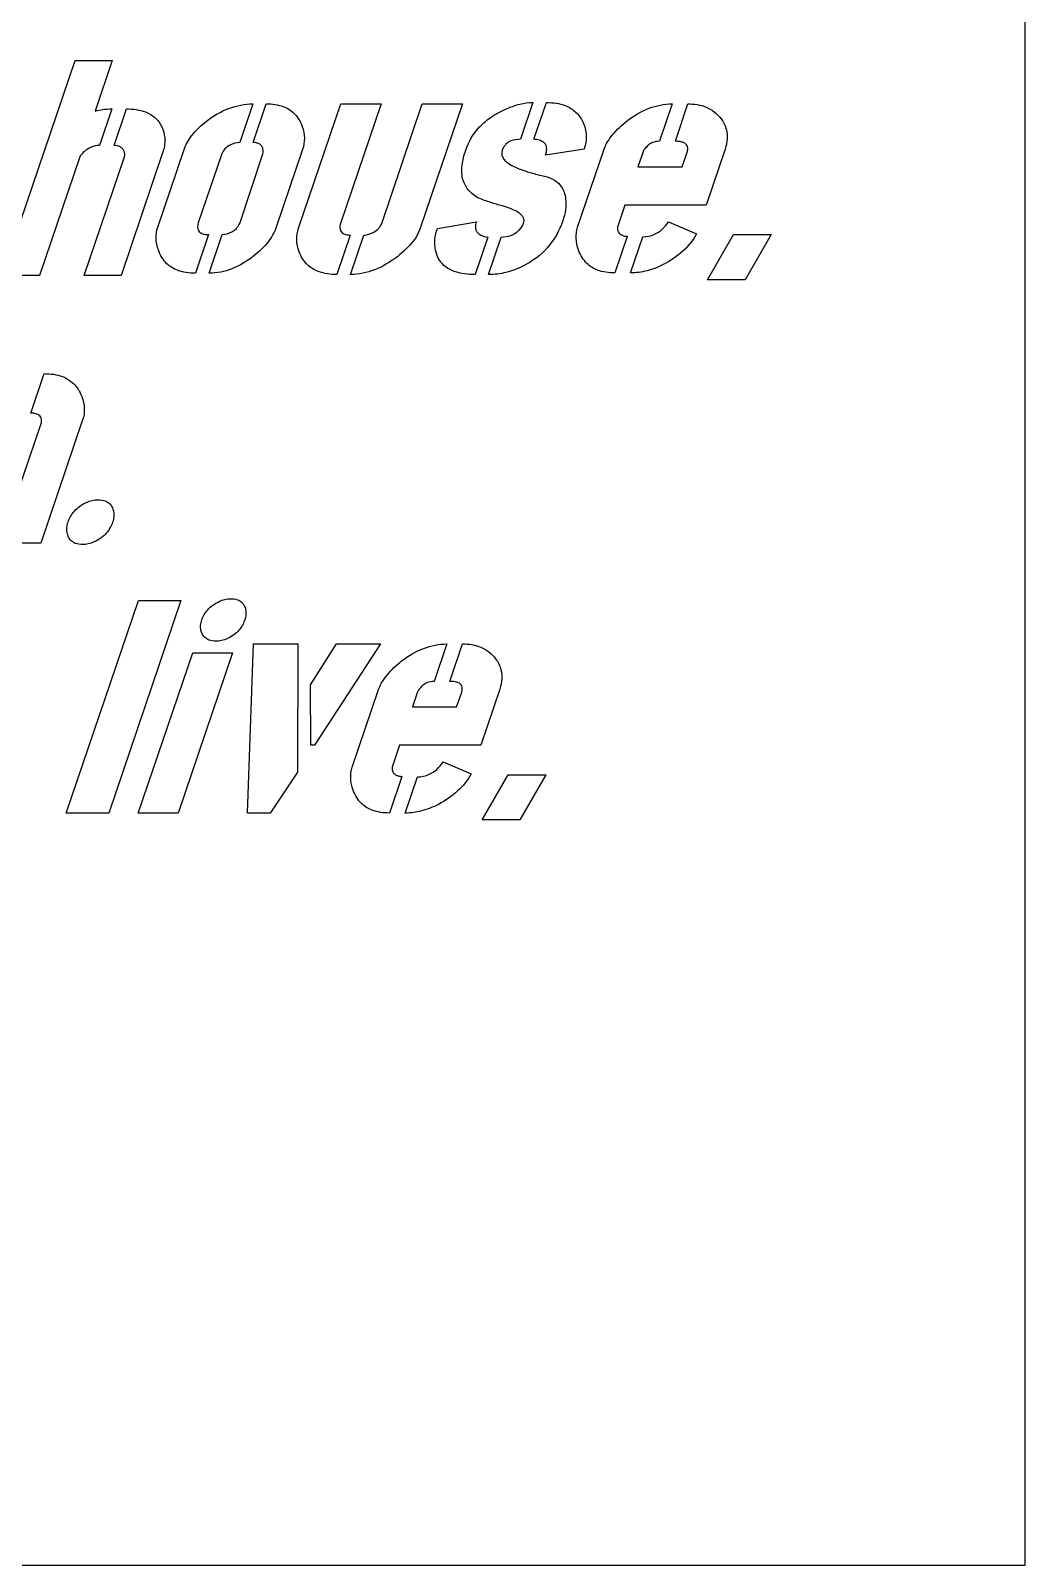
# Model space of a CAD drawing. Header units: inches. Extents: x 3.1 to 35.1, y -33.5 to 2.5.
# Drawn here: x 29.13 to 35.12, y -33.51 to -24.27 of the extents above; entities that cross this region are included whole.
import ezdxf

# ---------------------------------------------------------------- set-up
doc = ezdxf.new("R2010")
doc.units = ezdxf.units.IN
doc.header["$MEASUREMENT"] = 0

msp = doc.modelspace()

# ---------------------------------------------------------------- linework, layer by layer
for p, q in [((29.6174, -24.7441), (29.5427, -24.9643)), ((29.6307, -24.9643), (29.7055, -24.7441)), ((30.4672, -24.7135), (30.3885, -24.9456)), ((30.4685, -24.9456), (30.5472, -24.7135)), ((32.1521, -24.7055), (32.0774, -24.9269)), ((32.1574, -24.9269), (32.2348, -24.7055)), ((32.9899, -24.7135), (32.9138, -24.9389)), ((33.0099, -24.9389), (33.0859, -24.7135)), ((29.8936, -25.4552), (30.0523, -24.9883)), ((30.2791, -25.0136), (30.1377, -25.4298)), ((30.3872, -25.4338), (30.5272, -25.0136)), ((30.766, -24.9883), (30.6073, -25.4552)), ((32.4603, -24.9856), (32.2281, -25.023)), ((32.4216, -25.4552), (32.5803, -24.9869)), ((31.5771, -25.4632), (31.8119, -25.4232)), ((32.9685, -25.4232), (33.138, -25.4952)), ((30.1991, -25.5005), (30.1203, -25.7327)), ((30.2031, -25.7327), (30.2818, -25.5005)), ((31.0528, -25.5032), (30.9715, -25.7407)), ((31.0542, -25.7407), (31.1342, -25.5032)), ((31.8813, -25.5152), (31.8039, -25.7407)), ((31.8853, -25.7407), (31.9613, -25.5152)), ((32.7204, -25.5112), (32.6457, -25.7313)), ((32.7404, -25.7313), (32.8138, -25.5139)), ((29.1298, -26.5746), (29.2112, -26.3371)), ((31.6332, -27.9635), (31.5571, -28.1889)), ((31.6532, -28.1889), (31.7292, -27.9635)), ((31.0648, -28.7052), (31.2236, -28.2369)), ((31.6118, -28.6732), (31.7812, -28.7452)), ((31.3637, -28.7612), (31.289, -28.9813)), ((31.3837, -28.9813), (31.4571, -28.7639))]:
    msp.add_line(p, q)
for points in [[(35.1164, 2.4917), (3.1164, 2.4917), (3.1164, -33.5083), (35.1164, -33.5083)], [(33.3607, -25.5005), (33.5875, -25.5005), (33.4301, -25.7727), (33.2033, -25.7727)], [(29.7775, -27.7033), (30.0336, -27.7033), (29.6001, -28.9813), (29.3426, -28.9813)], [(30.7367, -27.9635), (30.7353, -28.7345), (30.5713, -28.9813), (30.4352, -28.9813), (30.4712, -27.9635)], [(30.9701, -27.9635), (31.2356, -27.9635), (30.8381, -28.5731), (30.8154, -28.5731), (30.8127, -28.2089)], [(30.1043, -28.0182), (30.3431, -28.0182), (30.0163, -28.9813), (29.7762, -28.9813)], [(32.004, -28.7505), (32.2308, -28.7505), (32.0734, -29.0227), (31.8466, -29.0227)]]:
    msp.add_lwpolyline(points, close=True)
for points in [[(29.4253, -25.0323), (29.1825, -25.746), (28.9584, -25.746), (29.3973, -24.4533), (29.6201, -24.4533), (29.5174, -24.7575)], [(30.742, -25.4619), (30.9955, -24.7135), (31.2383, -24.7135), (30.9941, -25.4338)], [(31.2423, -25.4338), (31.4864, -24.7135), (31.7292, -24.7135), (31.4744, -25.4619)], [(29.9216, -25.0136), (29.6734, -25.746), (29.4507, -25.746), (29.6934, -25.0323)], [(33.31, -24.9856), (33.1953, -25.3231), (32.7057, -25.3231), (32.6617, -25.4552)], [(32.8151, -25.0029), (32.7844, -25.0923), (33.0499, -25.0923), (33.0806, -25.0043)], [(29.442, -26.6159), (29.1912, -27.3563), (28.9484, -27.3563), (29.1898, -26.644)], [(31.9533, -28.2356), (31.8386, -28.5731), (31.349, -28.5731), (31.305, -28.7052)], [(31.4584, -28.2529), (31.4277, -28.3423), (31.6932, -28.3423), (31.7239, -28.2543)]]:
    msp.add_lwpolyline(points)
for points, knots in [([(29.5174, -24.7575), (29.5319, -24.7526), (29.5472, -24.7495), (29.5805, -24.7451), (29.5992, -24.7441), (29.6174, -24.7441)], [0, 0, 0, 0, 0.1165146, 0.1165146, 0.2556276, 0.2556276, 0.2556276, 0.2556276]), ([(29.7055, -24.7441), (29.7439, -24.7441), (29.784, -24.7487), (29.8427, -24.7713), (29.8634, -24.7836), (29.8905, -24.8095), (29.8988, -24.8195), (29.9133, -24.8419), (29.9194, -24.8541), (29.9242, -24.8669)], [0, 0, 0, 0, 0.2927828, 0.2927828, 0.4782269, 0.4782269, 0.5776986, 0.5776986, 0.6814826, 0.6814826, 0.6814826, 0.6814826]), ([(30.187, -24.8175), (30.2284, -24.7855), (30.2734, -24.759), (30.3691, -24.7235), (30.4174, -24.7144), (30.4672, -24.7135)], [0, 0, 0, 0, 0.3985626, 0.3985626, 0.778081, 0.778081, 0.778081, 0.778081]), ([(30.5472, -24.7135), (30.5825, -24.7135), (30.6187, -24.718), (30.6747, -24.7396), (30.6955, -24.7523), (30.7245, -24.78), (30.7341, -24.792), (30.7509, -24.819), (30.7579, -24.834), (30.7634, -24.8495)], [0, 0, 0, 0, 0.2689088, 0.2689088, 0.4572179, 0.4572179, 0.5745393, 0.5745393, 0.6998636, 0.6998636, 0.6998636, 0.6998636]), ([(31.7479, -24.9923), (31.7644, -24.9436), (31.7893, -24.8997), (31.8447, -24.8369), (31.8689, -24.8156), (31.9239, -24.7767), (31.9547, -24.7597), (31.9867, -24.7455)], [0, 0, 0, 0, 0.3919516, 0.3919516, 0.6383812, 0.6383812, 0.905071, 0.905071, 0.905071, 0.905071]), ([(31.9867, -24.7455), (32.0146, -24.7332), (32.0438, -24.7226), (32.0991, -24.7092), (32.1256, -24.7055), (32.1521, -24.7055)], [0, 0, 0, 0, 0.2322416, 0.2322416, 0.4340278, 0.4340278, 0.4340278, 0.4340278]), ([(32.2348, -24.7055), (32.2728, -24.7055), (32.3117, -24.7104), (32.3702, -24.7336), (32.3912, -24.7463), (32.4279, -24.7802), (32.4424, -24.8004), (32.4536, -24.8229)], [0, 0, 0, 0, 0.2898511, 0.2898511, 0.4789827, 0.4789827, 0.6701554, 0.6701554, 0.6701554, 0.6701554]), ([(32.7191, -24.8162), (32.7598, -24.785), (32.8042, -24.7587), (32.8965, -24.7236), (32.9424, -24.7144), (32.9899, -24.7135)], [0, 0, 0, 0, 0.3909347, 0.3909347, 0.7525892, 0.7525892, 0.7525892, 0.7525892]), ([(33.0859, -24.7135), (33.1231, -24.7135), (33.1603, -24.7189), (33.2124, -24.7404), (33.2289, -24.7499), (33.2595, -24.7736), (33.2729, -24.7874), (33.2847, -24.8028)], [0, 0, 0, 0, 0.2832723, 0.2832723, 0.4295154, 0.4295154, 0.577475, 0.577475, 0.577475, 0.577475]), ([(30.0523, -24.9883), (30.0627, -24.9577), (30.0794, -24.9296), (30.1243, -24.8719), (30.1552, -24.8429), (30.187, -24.8175)], [0, 0, 0, 0, 0.2461082, 0.2461082, 0.55703, 0.55703, 0.55703, 0.55703]), ([(32.4536, -24.8229), (32.4653, -24.848), (32.4721, -24.8745), (32.4744, -24.9307), (32.4695, -24.9586), (32.4603, -24.9856)], [0, 0, 0, 0, 0.2116803, 0.2116803, 0.4290568, 0.4290568, 0.4290568, 0.4290568]), ([(32.5803, -24.9869), (32.5919, -24.9556), (32.6099, -24.9268), (32.6565, -24.8695), (32.6873, -24.8412), (32.7191, -24.8162)], [0, 0, 0, 0, 0.2547163, 0.2547163, 0.5628556, 0.5628556, 0.5628556, 0.5628556]), ([(33.2847, -24.8028), (33.2996, -24.8229), (33.3106, -24.8448), (33.3213, -24.8874), (33.3229, -24.9061), (33.3206, -24.9456), (33.3163, -24.966), (33.31, -24.9856)], [0, 0, 0, 0, 0.1902216, 0.1902216, 0.3344606, 0.3344606, 0.4917357, 0.4917357, 0.4917357, 0.4917357]), ([(29.9242, -24.8669), (29.9328, -24.8894), (29.9367, -24.9128), (29.9358, -24.9631), (29.9302, -24.9889), (29.9216, -25.0136)], [0, 0, 0, 0, 0.1837753, 0.1837753, 0.3833824, 0.3833824, 0.3833824, 0.3833824]), ([(30.7634, -24.8495), (30.7713, -24.8726), (30.7762, -24.8965), (30.7771, -24.944), (30.7736, -24.9665), (30.766, -24.9883)], [0, 0, 0, 0, 0.1859529, 0.1859529, 0.3619187, 0.3619187, 0.3619187, 0.3619187]), ([(32.0774, -24.9269), (32.0582, -24.9272), (32.0382, -24.9298), (32.0091, -24.9414), (31.9988, -24.9476), (31.9851, -24.961), (31.9808, -24.9664), (31.9733, -24.9786), (31.9703, -24.9853), (31.968, -24.9923)], [0, 0, 0, 0, 0.1461818, 0.1461818, 0.2384587, 0.2384587, 0.291677, 0.291677, 0.3474503, 0.3474503, 0.3474503, 0.3474503]), ([(32.1748, -24.9282), (32.1718, -24.9278), (32.1688, -24.9275), (32.163, -24.927), (32.1602, -24.9269), (32.1574, -24.9269)], [0, 0, 0, 0, 0.02297691, 0.02297691, 0.04414003, 0.04414003, 0.04414003, 0.04414003]), ([(32.2281, -25.023), (32.2322, -25.0114), (32.2353, -24.9988), (32.2353, -24.979), (32.2342, -24.9717), (32.2291, -24.9589), (32.2257, -24.9538), (32.2163, -24.9443), (32.2104, -24.9403), (32.195, -24.9328), (32.1847, -24.93), (32.1748, -24.9282)], [0, 0, 0, 0, 0.0930026, 0.0930026, 0.1497933, 0.1497933, 0.1975922, 0.1975922, 0.2510852, 0.2510852, 0.3281635, 0.3281635, 0.3281635, 0.3281635]), ([(29.432, -25.0216), (29.4305, -25.0235), (29.4289, -25.0256), (29.4267, -25.0292), (29.4258, -25.0308), (29.4253, -25.0323)], [0, 0, 0, 0, 0.01826507, 0.01826507, 0.03200885, 0.03200885, 0.03200885, 0.03200885]), ([(29.5427, -24.9643), (29.5256, -24.9643), (29.5092, -24.9675), (29.4819, -24.9788), (29.4713, -24.9853), (29.4506, -25.0013), (29.4408, -25.0111), (29.432, -25.0216)], [0, 0, 0, 0, 0.1301316, 0.1301316, 0.225091, 0.225091, 0.3297407, 0.3297407, 0.3297407, 0.3297407]), ([(29.6814, -24.9829), (29.6767, -24.9778), (29.6711, -24.9738), (29.6598, -24.9685), (29.6545, -24.9669), (29.6431, -24.9647), (29.6369, -24.9643), (29.6307, -24.9643)], [0, 0, 0, 0, 0.0533999, 0.0533999, 0.0950708, 0.0950708, 0.1419359, 0.1419359, 0.1419359, 0.1419359]), ([(29.6934, -25.0323), (29.6953, -25.0263), (29.6961, -25.0202), (29.6951, -25.0085), (29.6936, -25.0033), (29.6888, -24.9928), (29.6854, -24.9876), (29.6814, -24.9829)], [0, 0, 0, 0, 0.0477213, 0.0477213, 0.0894301, 0.0894301, 0.1359555, 0.1359555, 0.1359555, 0.1359555]), ([(30.3885, -24.9456), (30.3676, -24.9476), (30.3463, -24.9524), (30.3169, -24.9677), (30.3072, -24.9748), (30.2905, -24.9925), (30.284, -25.0025), (30.2791, -25.0136)], [0, 0, 0, 0, 0.160242, 0.160242, 0.2527267, 0.2527267, 0.3450006, 0.3450006, 0.3450006, 0.3450006]), ([(30.5272, -25.0136), (30.5286, -25.0042), (30.5289, -24.9943), (30.5257, -24.979), (30.5235, -24.9733), (30.5169, -24.9637), (30.513, -24.9599), (30.5032, -24.9533), (30.4973, -24.9509), (30.4839, -24.9471), (30.4761, -24.946), (30.4685, -24.9456)], [0, 0, 0, 0, 0.072211, 0.072211, 0.1189479, 0.1189479, 0.1607822, 0.1607822, 0.2089887, 0.2089887, 0.2667635, 0.2667635, 0.2667635, 0.2667635]), ([(31.7265, -25.0817), (31.7284, -25.067), (31.7311, -25.0524), (31.7382, -25.0225), (31.7427, -25.0073), (31.7479, -24.9923)], [0, 0, 0, 0, 0.1128386, 0.1128386, 0.2336887, 0.2336887, 0.2336887, 0.2336887]), ([(31.968, -24.9923), (31.9655, -24.9992), (31.9643, -25.0064), (31.9651, -25.0205), (31.9667, -25.0269), (31.973, -25.0406), (31.9782, -25.0475), (31.9945, -25.0647), (32.0083, -25.0741), (32.0429, -25.0939), (32.0676, -25.1042), (32.0907, -25.1123)], [0, 0, 0, 0, 0.0562141, 0.0562141, 0.1072149, 0.1072149, 0.1713229, 0.1713229, 0.2884555, 0.2884555, 0.4762391, 0.4762391, 0.4762391, 0.4762391]), ([(32.8271, -24.9829), (32.8243, -24.9861), (32.8216, -24.9896), (32.8176, -24.9963), (32.8161, -24.9996), (32.8151, -25.0029)], [0, 0, 0, 0, 0.03242563, 0.03242563, 0.0592663, 0.0592663, 0.0592663, 0.0592663]), ([(32.9138, -24.9389), (32.8997, -24.9389), (32.886, -24.9413), (32.8642, -24.9504), (32.8561, -24.9553), (32.8406, -24.9675), (32.8334, -24.9749), (32.8271, -24.9829)], [0, 0, 0, 0, 0.1076722, 0.1076722, 0.1801889, 0.1801889, 0.2580855, 0.2580855, 0.2580855, 0.2580855]), ([(33.0806, -25.0043), (33.0829, -24.9966), (33.0845, -24.9883), (33.0839, -24.9753), (33.0828, -24.9704), (33.0788, -24.9618), (33.0762, -24.9583), (33.0691, -24.9517), (33.0645, -24.9489), (33.0529, -24.9439), (33.0454, -24.9421), (33.0289, -24.9394), (33.0192, -24.9389), (33.0099, -24.9389)], [0, 0, 0, 0, 0.0608787, 0.0608787, 0.0994011, 0.0994011, 0.1331243, 0.1331243, 0.173307, 0.173307, 0.2293628, 0.2293628, 0.3002935, 0.3002935, 0.3002935, 0.3002935]), ([(31.8172, -25.2764), (31.7941, -25.2621), (31.7733, -25.2445), (31.7439, -25.2043), (31.7346, -25.1842), (31.7231, -25.1359), (31.7229, -25.1085), (31.7265, -25.0817)], [0, 0, 0, 0, 0.2071486, 0.2071486, 0.3791765, 0.3791765, 0.5858586, 0.5858586, 0.5858586, 0.5858586]), ([(32.0907, -25.1123), (32.1104, -25.1191), (32.1308, -25.1253), (32.1741, -25.1377), (32.1979, -25.1439), (32.2215, -25.1497)], [0, 0, 0, 0, 0.1584494, 0.1584494, 0.3431598, 0.3431598, 0.3431598, 0.3431598]), ([(32.2215, -25.1497), (32.2441, -25.1542), (32.2663, -25.1618), (32.3005, -25.184), (32.313, -25.196), (32.3304, -25.2213), (32.336, -25.233), (32.3449, -25.2588), (32.3479, -25.2729), (32.3495, -25.2871)], [0, 0, 0, 0, 0.1760129, 0.1760129, 0.3106078, 0.3106078, 0.4095203, 0.4095203, 0.5185107, 0.5185107, 0.5185107, 0.5185107]), ([(31.9333, -25.3178), (31.9103, -25.311), (31.8843, -25.3029), (31.8462, -25.2893), (31.8294, -25.2828), (31.8172, -25.2764)], [0, 0, 0, 0, 0.182797, 0.182797, 0.3072209, 0.3072209, 0.3072209, 0.3072209]), ([(32.3495, -25.2871), (32.3519, -25.3077), (32.3513, -25.3286), (32.3454, -25.3724), (32.3396, -25.3955), (32.3322, -25.4178)], [0, 0, 0, 0, 0.1581784, 0.1581784, 0.3372781, 0.3372781, 0.3372781, 0.3372781]), ([(31.9933, -25.3351), (31.9858, -25.333), (31.9765, -25.3303), (31.9575, -25.3248), (31.9448, -25.3211), (31.9333, -25.3178)], [0, 0, 0, 0, 0.0601295, 0.0601295, 0.1525271, 0.1525271, 0.1525271, 0.1525271]), ([(32.0961, -25.4312), (32.098, -25.4258), (32.0991, -25.4202), (32.0986, -25.4093), (32.0974, -25.4044), (32.0927, -25.3938), (32.0888, -25.3885), (32.0765, -25.3754), (32.0663, -25.3682), (32.0372, -25.3512), (32.0142, -25.3421), (31.9933, -25.3351)], [0, 0, 0, 0, 0.0436912, 0.0436912, 0.0830218, 0.0830218, 0.1318959, 0.1318959, 0.2202762, 0.2202762, 0.3890917, 0.3890917, 0.3890917, 0.3890917]), ([(29.8976, -25.5926), (29.8896, -25.5696), (29.8846, -25.5458), (29.8832, -25.4989), (29.8864, -25.4767), (29.8936, -25.4552)], [0, 0, 0, 0, 0.1849979, 0.1849979, 0.3579647, 0.3579647, 0.3579647, 0.3579647]), ([(30.1377, -25.4298), (30.1351, -25.4387), (30.1333, -25.4484), (30.1341, -25.4634), (30.1353, -25.4689), (30.1398, -25.4784), (30.1426, -25.4821), (30.1501, -25.489), (30.1548, -25.4917), (30.1712, -25.4986), (30.1851, -25.5003), (30.1991, -25.5005)], [0, 0, 0, 0, 0.0704499, 0.0704499, 0.1135772, 0.1135772, 0.1499857, 0.1499857, 0.1909354, 0.1909354, 0.2848872, 0.2848872, 0.2848872, 0.2848872]), ([(30.2818, -25.5005), (30.3016, -25.4985), (30.3214, -25.4937), (30.3496, -25.4788), (30.359, -25.4718), (30.3754, -25.4545), (30.382, -25.4447), (30.3872, -25.4338)], [0, 0, 0, 0, 0.1521388, 0.1521388, 0.2423655, 0.2423655, 0.3335814, 0.3335814, 0.3335814, 0.3335814]), ([(30.6073, -25.4552), (30.5969, -25.4867), (30.5801, -25.5156), (30.5347, -25.5746), (30.5035, -25.6041), (30.4712, -25.6299)], [0, 0, 0, 0, 0.2524055, 0.2524055, 0.5679557, 0.5679557, 0.5679557, 0.5679557]), ([(30.7447, -25.6033), (30.7362, -25.58), (30.7311, -25.5559), (30.7302, -25.5074), (30.7341, -25.4843), (30.742, -25.4619)], [0, 0, 0, 0, 0.1883745, 0.1883745, 0.3697764, 0.3697764, 0.3697764, 0.3697764]), ([(30.9941, -25.4338), (30.9916, -25.4424), (30.9897, -25.4518), (30.9904, -25.4662), (30.9915, -25.4716), (30.9957, -25.4809), (30.9985, -25.4846), (31.0058, -25.4913), (31.0103, -25.4941), (31.0261, -25.5009), (31.0394, -25.5028), (31.0528, -25.5032)], [0, 0, 0, 0, 0.0681422, 0.0681422, 0.1100121, 0.1100121, 0.1455146, 0.1455146, 0.1857336, 0.1857336, 0.276102, 0.276102, 0.276102, 0.276102]), ([(31.1342, -25.5032), (31.155, -25.5008), (31.1757, -25.4955), (31.2046, -25.4797), (31.2141, -25.4725), (31.2306, -25.4548), (31.2372, -25.4448), (31.2423, -25.4338)], [0, 0, 0, 0, 0.1592651, 0.1592651, 0.2508734, 0.2508734, 0.3430374, 0.3430374, 0.3430374, 0.3430374]), ([(31.4744, -25.4619), (31.4651, -25.4898), (31.4499, -25.5156), (31.4058, -25.5734), (31.3723, -25.6045), (31.3383, -25.6313)], [0, 0, 0, 0, 0.2240188, 0.2240188, 0.5543334, 0.5543334, 0.5543334, 0.5543334]), ([(31.5664, -25.5939), (31.5619, -25.573), (31.5607, -25.5519), (31.5643, -25.5076), (31.5696, -25.485), (31.5771, -25.4632)], [0, 0, 0, 0, 0.1629534, 0.1629534, 0.3387856, 0.3387856, 0.3387856, 0.3387856]), ([(31.8119, -25.4232), (31.8084, -25.4333), (31.8061, -25.4443), (31.8066, -25.4622), (31.808, -25.4691), (31.8136, -25.4816), (31.8174, -25.4868), (31.8284, -25.4975), (31.836, -25.5022), (31.8439, -25.5059)], [0, 0, 0, 0, 0.0818873, 0.0818873, 0.1362504, 0.1362504, 0.1860656, 0.1860656, 0.2526388, 0.2526388, 0.2526388, 0.2526388]), ([(31.9613, -25.5152), (31.9813, -25.5152), (32.0008, -25.5121), (32.0376, -25.4978), (32.0538, -25.4873), (32.068, -25.4739)], [0, 0, 0, 0, 0.1519052, 0.1519052, 0.3011491, 0.3011491, 0.3011491, 0.3011491]), ([(32.068, -25.4739), (32.0748, -25.468), (32.0808, -25.4613), (32.0903, -25.4468), (32.0938, -25.4393), (32.0961, -25.4312)], [0, 0, 0, 0, 0.0682026, 0.0682026, 0.1322589, 0.1322589, 0.1322589, 0.1322589]), ([(32.3322, -25.4178), (32.3117, -25.4772), (32.2817, -25.5315), (32.1986, -25.6257), (32.1484, -25.6622), (32.0921, -25.69)], [0, 0, 0, 0, 0.4786876, 0.4786876, 0.9575004, 0.9575004, 0.9575004, 0.9575004]), ([(32.4269, -25.5939), (32.4185, -25.5709), (32.4132, -25.547), (32.4113, -25.4995), (32.4144, -25.4771), (32.4216, -25.4552)], [0, 0, 0, 0, 0.1864938, 0.1864938, 0.3619601, 0.3619601, 0.3619601, 0.3619601]), ([(32.6617, -25.4552), (32.6609, -25.4623), (32.6611, -25.4697), (32.6644, -25.4816), (32.6667, -25.4863), (32.6731, -25.4945), (32.6771, -25.4978), (32.6867, -25.5036), (32.6925, -25.5059), (32.7055, -25.5095), (32.713, -25.5106), (32.7204, -25.5112)], [0, 0, 0, 0, 0.0546635, 0.0546635, 0.0945088, 0.0945088, 0.1339953, 0.1339953, 0.1804319, 0.1804319, 0.2366498, 0.2366498, 0.2366498, 0.2366498]), ([(32.8138, -25.5139), (32.8384, -25.5132), (32.8622, -25.5084), (32.9014, -25.4909), (32.9166, -25.4808), (32.945, -25.4553), (32.9577, -25.4398), (32.9685, -25.4232)], [0, 0, 0, 0, 0.1875295, 0.1875295, 0.3274403, 0.3274403, 0.4788506, 0.4788506, 0.4788506, 0.4788506]), ([(31.8439, -25.5059), (31.8502, -25.5084), (31.8567, -25.5106), (31.8692, -25.5137), (31.8752, -25.5148), (31.8813, -25.5152)], [0, 0, 0, 0, 0.05160999, 0.05160999, 0.09799097, 0.09799097, 0.09799097, 0.09799097]), ([(33.138, -25.4952), (33.1159, -25.5339), (33.0885, -25.5683), (33.0214, -25.6308), (32.9823, -25.6574), (32.9405, -25.6793)], [0, 0, 0, 0, 0.3390638, 0.3390638, 0.6988259, 0.6988259, 0.6988259, 0.6988259]), ([(30.1203, -25.7327), (30.0838, -25.7327), (30.0463, -25.7281), (29.9885, -25.7059), (29.9672, -25.693), (29.9373, -25.6646), (29.9275, -25.6522), (29.9101, -25.6242), (29.9031, -25.6087), (29.8976, -25.5926)], [0, 0, 0, 0, 0.2783594, 0.2783594, 0.4708585, 0.4708585, 0.592179, 0.592179, 0.7216749, 0.7216749, 0.7216749, 0.7216749]), ([(30.4712, -25.6299), (30.4316, -25.6616), (30.3882, -25.6882), (30.2964, -25.7233), (30.2505, -25.7322), (30.2031, -25.7327)], [0, 0, 0, 0, 0.3865927, 0.3865927, 0.7484413, 0.7484413, 0.7484413, 0.7484413]), ([(30.9715, -25.7407), (30.9339, -25.7407), (30.8955, -25.7359), (30.836, -25.713), (30.814, -25.6997), (30.7841, -25.6711), (30.7745, -25.6594), (30.7575, -25.6329), (30.7504, -25.6184), (30.7447, -25.6033)], [0, 0, 0, 0, 0.2858667, 0.2858667, 0.4848289, 0.4848289, 0.6009049, 0.6009049, 0.7239869, 0.7239869, 0.7239869, 0.7239869]), ([(31.3383, -25.6313), (31.2959, -25.6646), (31.2496, -25.6926), (31.1525, -25.73), (31.1042, -25.7398), (31.0542, -25.7407)], [0, 0, 0, 0, 0.4108266, 0.4108266, 0.7921013, 0.7921013, 0.7921013, 0.7921013]), ([(31.8039, -25.7407), (31.7623, -25.7407), (31.7177, -25.7362), (31.6557, -25.7136), (31.6345, -25.7019), (31.6037, -25.6739), (31.5932, -25.6604), (31.5761, -25.6292), (31.5702, -25.6118), (31.5664, -25.5939)], [0, 0, 0, 0, 0.3172843, 0.3172843, 0.5017458, 0.5017458, 0.6333398, 0.6333398, 0.772437, 0.772437, 0.772437, 0.772437]), ([(32.6457, -25.7313), (32.6101, -25.7313), (32.5738, -25.7267), (32.517, -25.7046), (32.4958, -25.6916), (32.4664, -25.6633), (32.4568, -25.6513), (32.4397, -25.6243), (32.4326, -25.6094), (32.4269, -25.5939)], [0, 0, 0, 0, 0.2710846, 0.2710846, 0.4640273, 0.4640273, 0.5815354, 0.5815354, 0.7070764, 0.7070764, 0.7070764, 0.7070764]), ([(32.0921, -25.69), (32.0596, -25.7064), (32.0257, -25.7193), (31.9558, -25.7365), (31.9208, -25.7407), (31.8853, -25.7407)], [0, 0, 0, 0, 0.2773992, 0.2773992, 0.5481258, 0.5481258, 0.5481258, 0.5481258]), ([(32.9405, -25.6793), (32.9081, -25.6957), (32.8742, -25.7092), (32.8068, -25.7267), (32.7738, -25.7313), (32.7404, -25.7313)], [0, 0, 0, 0, 0.2765005, 0.2765005, 0.5311561, 0.5311561, 0.5311561, 0.5311561]), ([(29.2112, -26.3371), (29.2483, -26.3371), (29.2861, -26.3419), (29.3452, -26.3648), (29.3672, -26.3783), (29.3971, -26.407), (29.4066, -26.4187), (29.4236, -26.445), (29.4308, -26.4595), (29.4366, -26.4745)], [0, 0, 0, 0, 0.2823979, 0.2823979, 0.4822479, 0.4822479, 0.5978415, 0.5978415, 0.7206222, 0.7206222, 0.7206222, 0.7206222]), ([(29.4366, -26.4745), (29.4454, -26.4979), (29.451, -26.5223), (29.4529, -26.5708), (29.4496, -26.5937), (29.442, -26.6159)], [0, 0, 0, 0, 0.1903067, 0.1903067, 0.3696106, 0.3696106, 0.3696106, 0.3696106]), ([(29.1472, -26.5759), (29.1444, -26.5755), (29.1416, -26.5751), (29.1358, -26.5747), (29.1328, -26.5746), (29.1298, -26.5746)], [0, 0, 0, 0, 0.02131891, 0.02131891, 0.04418836, 0.04418836, 0.04418836, 0.04418836]), ([(29.1898, -26.644), (29.1926, -26.6358), (29.1948, -26.6267), (29.1946, -26.6127), (29.1938, -26.6075), (29.19, -26.5984), (29.1875, -26.5947), (29.1807, -26.5879), (29.1763, -26.5851), (29.1641, -26.5793), (29.1554, -26.5772), (29.1472, -26.5759)], [0, 0, 0, 0, 0.0660233, 0.0660233, 0.1066, 0.1066, 0.1410144, 0.1410144, 0.1800168, 0.1800168, 0.2438574, 0.2438574, 0.2438574, 0.2438574]), ([(29.3539, -27.2309), (29.362, -27.2068), (29.3741, -27.185), (29.4006, -27.1546), (29.4116, -27.1447), (29.4364, -27.1267), (29.4503, -27.1188), (29.4647, -27.1122)], [0, 0, 0, 0, 0.1937666, 0.1937666, 0.3069037, 0.3069037, 0.4277902, 0.4277902, 0.4277902, 0.4277902]), ([(29.4647, -27.1122), (29.4758, -27.1071), (29.4874, -27.103), (29.5108, -27.0976), (29.5223, -27.0962), (29.534, -27.0962)], [0, 0, 0, 0, 0.0935755, 0.0935755, 0.1828118, 0.1828118, 0.1828118, 0.1828118]), ([(29.534, -27.0962), (29.549, -27.0962), (29.5644, -27.098), (29.5878, -27.1068), (29.5963, -27.1119), (29.6098, -27.1246), (29.6147, -27.1314), (29.6228, -27.1473), (29.6256, -27.1564), (29.6274, -27.1656)], [0, 0, 0, 0, 0.1136982, 0.1136982, 0.1900142, 0.1900142, 0.2547564, 0.2547564, 0.3261584, 0.3261584, 0.3261584, 0.3261584]), ([(29.3486, -27.2936), (29.3468, -27.2834), (29.3464, -27.273), (29.3482, -27.2518), (29.3505, -27.2412), (29.3539, -27.2309)], [0, 0, 0, 0, 0.0795083, 0.0795083, 0.1622016, 0.1622016, 0.1622016, 0.1622016]), ([(29.6221, -27.2309), (29.6138, -27.2554), (29.6015, -27.2778), (29.5745, -27.3084), (29.5635, -27.3182), (29.5384, -27.3359), (29.5245, -27.3435), (29.51, -27.3497)], [0, 0, 0, 0, 0.1972018, 0.1972018, 0.3107818, 0.3107818, 0.4309668, 0.4309668, 0.4309668, 0.4309668]), ([(29.6274, -27.1656), (29.6297, -27.176), (29.6303, -27.1866), (29.6285, -27.2088), (29.6259, -27.22), (29.6221, -27.2309)], [0, 0, 0, 0, 0.0814767, 0.0814767, 0.1693928, 0.1693928, 0.1693928, 0.1693928]), ([(29.442, -27.3657), (29.4271, -27.3657), (29.4118, -27.3639), (29.3886, -27.3551), (29.3801, -27.3501), (29.3661, -27.337), (29.3609, -27.3295), (29.3528, -27.3125), (29.3502, -27.3031), (29.3486, -27.2936)], [0, 0, 0, 0, 0.1130637, 0.1130637, 0.1888995, 0.1888995, 0.2590292, 0.2590292, 0.3322696, 0.3322696, 0.3322696, 0.3322696]), ([(29.51, -27.3497), (29.4987, -27.3547), (29.487, -27.3588), (29.4642, -27.3642), (29.4531, -27.3657), (29.442, -27.3657)], [0, 0, 0, 0, 0.0940052, 0.0940052, 0.1788294, 0.1788294, 0.1788294, 0.1788294]), ([(30.2631, -27.7087), (30.2744, -27.7032), (30.2862, -27.6987), (30.3096, -27.6929), (30.321, -27.6913), (30.3325, -27.6913)], [0, 0, 0, 0, 0.0957941, 0.0957941, 0.1834106, 0.1834106, 0.1834106, 0.1834106]), ([(30.3325, -27.6913), (30.3468, -27.6913), (30.3616, -27.6931), (30.3843, -27.7019), (30.3927, -27.707), (30.4057, -27.7193), (30.4103, -27.7256), (30.4182, -27.7401), (30.4211, -27.7483), (30.4232, -27.7567)], [0, 0, 0, 0, 0.1094762, 0.1094762, 0.1854695, 0.1854695, 0.2454282, 0.2454282, 0.3112231, 0.3112231, 0.3112231, 0.3112231]), ([(30.159, -27.8194), (30.1669, -27.7967), (30.1786, -27.7763), (30.2136, -27.7371), (30.2372, -27.7209), (30.2631, -27.7087)], [0, 0, 0, 0, 0.1827535, 0.1827535, 0.4008304, 0.4008304, 0.4008304, 0.4008304]), ([(30.4232, -27.7567), (30.425, -27.767), (30.4254, -27.7773), (30.4236, -27.7985), (30.4213, -27.8091), (30.4178, -27.8194)], [0, 0, 0, 0, 0.0795083, 0.0795083, 0.1622016, 0.1622016, 0.1622016, 0.1622016]), ([(30.1537, -27.8808), (30.1519, -27.8708), (30.1515, -27.8608), (30.1533, -27.84), (30.1556, -27.8296), (30.159, -27.8194)], [0, 0, 0, 0, 0.0769743, 0.0769743, 0.1587379, 0.1587379, 0.1587379, 0.1587379]), ([(30.2457, -27.9475), (30.231, -27.9475), (30.2159, -27.9456), (30.1928, -27.9369), (30.1843, -27.9318), (30.1711, -27.9194), (30.1664, -27.913), (30.1585, -27.8979), (30.1556, -27.8894), (30.1537, -27.8808)], [0, 0, 0, 0, 0.1120324, 0.1120324, 0.1880617, 0.1880617, 0.2497063, 0.2497063, 0.3173647, 0.3173647, 0.3173647, 0.3173647]), ([(30.4178, -27.8194), (30.41, -27.8424), (30.3983, -27.8631), (30.3731, -27.8917), (30.3629, -27.9009), (30.3399, -27.9177), (30.3271, -27.9251), (30.3138, -27.9314)], [0, 0, 0, 0, 0.1851039, 0.1851039, 0.2901801, 0.2901801, 0.4024221, 0.4024221, 0.4024221, 0.4024221]), ([(30.3138, -27.9314), (30.3025, -27.9365), (30.2908, -27.9406), (30.2679, -27.946), (30.2569, -27.9475), (30.2457, -27.9475)], [0, 0, 0, 0, 0.0940052, 0.0940052, 0.1788294, 0.1788294, 0.1788294, 0.1788294]), ([(31.3623, -28.0662), (31.4031, -28.035), (31.4474, -28.0087), (31.5398, -27.9736), (31.5857, -27.9644), (31.6332, -27.9635)], [0, 0, 0, 0, 0.3909347, 0.3909347, 0.7525892, 0.7525892, 0.7525892, 0.7525892]), ([(31.7292, -27.9635), (31.7664, -27.9635), (31.8036, -27.9689), (31.8557, -27.9904), (31.8722, -27.9999), (31.9027, -28.0236), (31.9162, -28.0374), (31.928, -28.0528)], [0, 0, 0, 0, 0.2832723, 0.2832723, 0.4295154, 0.4295154, 0.577475, 0.577475, 0.577475, 0.577475]), ([(31.2236, -28.2369), (31.2352, -28.2056), (31.2532, -28.1768), (31.2998, -28.1195), (31.3306, -28.0912), (31.3623, -28.0662)], [0, 0, 0, 0, 0.2547163, 0.2547163, 0.5628556, 0.5628556, 0.5628556, 0.5628556]), ([(31.928, -28.0528), (31.9429, -28.0729), (31.9539, -28.0948), (31.9646, -28.1374), (31.9662, -28.1561), (31.9639, -28.1956), (31.9596, -28.216), (31.9533, -28.2356)], [0, 0, 0, 0, 0.1902216, 0.1902216, 0.3344606, 0.3344606, 0.4917357, 0.4917357, 0.4917357, 0.4917357]), ([(31.4704, -28.2329), (31.4676, -28.2361), (31.4649, -28.2396), (31.4609, -28.2463), (31.4594, -28.2496), (31.4584, -28.2529)], [0, 0, 0, 0, 0.03242563, 0.03242563, 0.0592663, 0.0592663, 0.0592663, 0.0592663]), ([(31.5571, -28.1889), (31.543, -28.1889), (31.5293, -28.1913), (31.5074, -28.2004), (31.4993, -28.2053), (31.4838, -28.2175), (31.4767, -28.2249), (31.4704, -28.2329)], [0, 0, 0, 0, 0.1076722, 0.1076722, 0.1801889, 0.1801889, 0.2580855, 0.2580855, 0.2580855, 0.2580855]), ([(31.7239, -28.2543), (31.7262, -28.2466), (31.7278, -28.2383), (31.7272, -28.2253), (31.7261, -28.2204), (31.7221, -28.2118), (31.7195, -28.2083), (31.7123, -28.2017), (31.7077, -28.1989), (31.6961, -28.1939), (31.6886, -28.1921), (31.6722, -28.1894), (31.6625, -28.1889), (31.6532, -28.1889)], [0, 0, 0, 0, 0.0608787, 0.0608787, 0.0994011, 0.0994011, 0.1331243, 0.1331243, 0.173307, 0.173307, 0.2293628, 0.2293628, 0.3002935, 0.3002935, 0.3002935, 0.3002935]), ([(31.0702, -28.8439), (31.0618, -28.8209), (31.0565, -28.797), (31.0546, -28.7495), (31.0577, -28.7271), (31.0648, -28.7052)], [0, 0, 0, 0, 0.1864938, 0.1864938, 0.3619601, 0.3619601, 0.3619601, 0.3619601]), ([(31.305, -28.7052), (31.3042, -28.7123), (31.3044, -28.7197), (31.3077, -28.7316), (31.31, -28.7363), (31.3164, -28.7445), (31.3203, -28.7478), (31.33, -28.7536), (31.3358, -28.7559), (31.3488, -28.7595), (31.3563, -28.7606), (31.3637, -28.7612)], [0, 0, 0, 0, 0.0546635, 0.0546635, 0.0945088, 0.0945088, 0.1339953, 0.1339953, 0.1804319, 0.1804319, 0.2366498, 0.2366498, 0.2366498, 0.2366498]), ([(31.4571, -28.7639), (31.4817, -28.7632), (31.5055, -28.7584), (31.5447, -28.7409), (31.5599, -28.7308), (31.5883, -28.7053), (31.601, -28.6898), (31.6118, -28.6732)], [0, 0, 0, 0, 0.1875295, 0.1875295, 0.3274403, 0.3274403, 0.4788506, 0.4788506, 0.4788506, 0.4788506]), ([(31.7812, -28.7452), (31.7592, -28.7839), (31.7317, -28.8183), (31.6647, -28.8808), (31.6256, -28.9074), (31.5838, -28.9293)], [0, 0, 0, 0, 0.3390638, 0.3390638, 0.6988259, 0.6988259, 0.6988259, 0.6988259]), ([(31.289, -28.9813), (31.2534, -28.9813), (31.2171, -28.9767), (31.1603, -28.9546), (31.139, -28.9416), (31.1097, -28.9133), (31.1001, -28.9013), (31.083, -28.8743), (31.0759, -28.8594), (31.0702, -28.8439)], [0, 0, 0, 0, 0.2710846, 0.2710846, 0.4640273, 0.4640273, 0.5815354, 0.5815354, 0.7070764, 0.7070764, 0.7070764, 0.7070764]), ([(31.5838, -28.9293), (31.5514, -28.9457), (31.5175, -28.9592), (31.4501, -28.9767), (31.4171, -28.9813), (31.3837, -28.9813)], [0, 0, 0, 0, 0.2765005, 0.2765005, 0.5311561, 0.5311561, 0.5311561, 0.5311561])]:
    msp.add_open_spline(points, degree=3, knots=knots)

doc.saveas('drawing.dxf')
